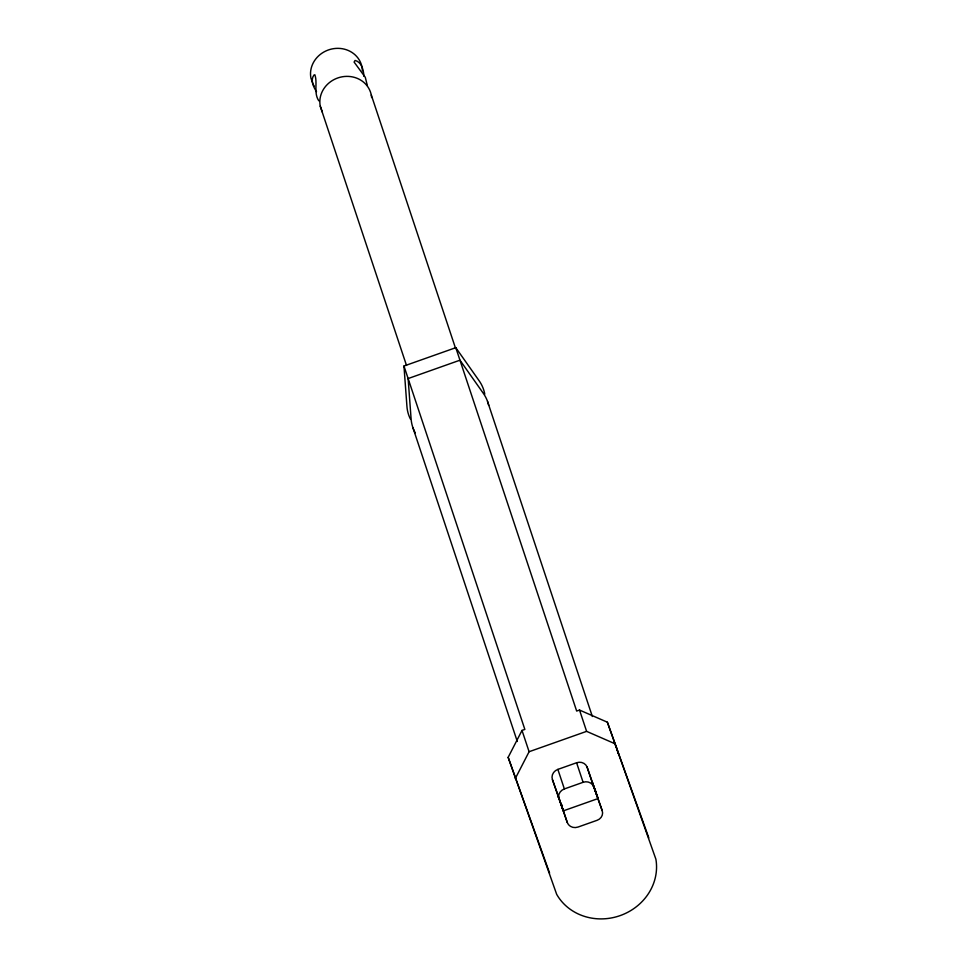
<?xml version="1.0" encoding="UTF-8"?>
<svg xmlns="http://www.w3.org/2000/svg" width="967" height="967" viewBox="0 0 967 967"><rect width="100%" height="100%" fill="white"/><g stroke="black" fill="none" stroke-linecap="round" stroke-linejoin="round"><path stroke-width="1.45" d="M455.795 347.673L576.67 711.059L579.523 710.056L607.373 722.204L655.892 859.204A53.306 48.991 -18.4 0 1 620.185 915.592A53.306 48.991 -18.4 0 1 556.678 894.342L508.158 757.342L522.011 730.423L524.851 729.42L403.964 366.022L455.795 347.673L478.931 380.478A39.562 36.359 -18.4 0 1 484.781 394.149M515.242 778.653L529.094 751.722L586.606 731.354L614.456 743.514M557.862 769.394L576.598 762.758A8.425 7.748 -18.4 0 1 587.066 767L602.211 810.684A8.002 7.361 -18.4 0 1 597.147 820.282L578.024 827.051A8.57 7.881 -18.4 0 1 567.278 822.494L552.435 779.668A8.57 7.881 -18.4 0 1 557.862 769.394L564.365 788.939A8.57 7.881 -18.4 0 0 558.938 799.213M564.365 788.939L583.101 782.303A8.425 7.748 -18.4 0 1 593.569 786.546L602.211 810.684M563.132 810.926L597.896 798.621M318.808 100.81C313.453 92.989 317.768 82.836 314.855 74.761L313.985 75.015C310.214 80.031 313.381 87.042 316.511 91.599M593.798 786.352L592.348 782.448L597.715 797.606L594.451 788.202M559.035 798.669L557.596 794.753L562.963 809.923L561.09 804.435M607.373 722.204L648.809 837.893M552.435 779.668L560.28 801.583M508.158 757.342L549.582 873.032M559.7 800.507L560.401 802.477M312.667 83.089L310.939 78.158A26.145 24.03 -18.4 0 1 333.808 48.628A26.145 24.03 -18.4 0 1 362.395 70.784M371.642 97.546A26.145 24.03 -18.4 0 0 342.451 76.756A26.145 24.03 -18.4 0 0 320.258 106.177L322.337 112.099M487.537 401.426L592.348 716.487M579.523 710.056L586.606 731.354M371.304 95.044L455.638 348.567M587.066 767L593.569 786.546M576.598 762.758L583.101 782.303M567.278 822.494L560.775 802.948A8.57 7.881 -18.4 0 0 561.186 803.891M320.258 106.177L406.503 365.429M522.011 730.423L529.094 751.722M412.969 427.837L517.297 741.471M363.906 76.308C363.64 70.337 361.755 62.069 355.094 60.45L354.091 62.069L365.284 77.3L367.375 85.688M403.964 366.022L406.902 405.995A39.562 36.359 -18.4 0 0 410.407 419.049M617.647 751.794A50.622 46.525 -18.4 0 1 619.122 755.553M415.218 432.793A39.562 36.359 -18.4 0 1 411.072 418.53L408.134 378.556L459.954 360.195L483.101 393.013A39.562 36.359 -18.4 0 1 488.673 405.33M613.972 741.846A50.622 46.525 -18.4 0 1 618.034 753.293M314.299 86.244A26.145 24.03 -18.4 0 1 313.018 84.081M562.407 805.571A8.57 7.881 -18.4 0 1 561.742 804.774M595.708 791.139A8.002 7.361 -18.4 0 1 596.095 793.025"/></g></svg>
